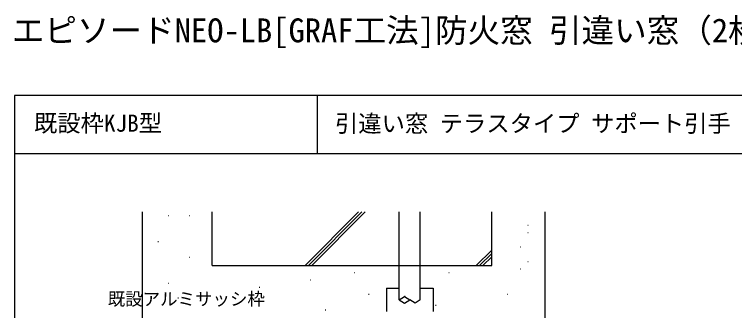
# Model space of a CAD drawing. Units: millimetres, scale not verified. Extents: x -437 to 438, y -331 to 329.
# Drawn here: x -436.9 to -127.6, y 201.5 to 328.6 of the extents above; entities that cross this region are included whole.
import ezdxf
from ezdxf.enums import TextEntityAlignment as Align

# ---------------------------------------------------------------- set-up
doc = ezdxf.new("R2010")
doc.units = ezdxf.units.MM
doc.header["$LTSCALE"] = 2
for name, color, linetype in [('0-1_USER1', 3, 'Continuous'), ('0-5_YKK_13', 4, 'Continuous'), ('0-7_YKK_D', 6, 'Continuous'), ('0-8_YKK_ZWAK', 7, 'Continuous'), ('0-9_YSS_K', 3, 'Continuous'), ('0-A_YSS_KE', 3, 'Continuous')]:
    doc.layers.add(name, color=color, linetype=linetype)
doc.styles.add('ＭＳ ゴシック', font='')
doc.styles.get('ＭＳ ゴシック').set_extended_font_data('MS Gothic')

msp = doc.modelspace()

# ---------------------------------------------------------------- linework, layer by layer
at = {"layer": '0-5_YKK_13'}
for p, q in [((-277.095, 211.1), (-277.095, 201.1)), ((-277.095, 211.1), (-271.595, 211.1)), ((-262.595, 211.1), (-257.095, 211.1)), ((-257.095, 211.1), (-257.095, 201.1)), ((-269.08, 207.5), (-269.345, 207.5))]:
    msp.add_line(p, q, dxfattribs=at)
for points in [[(-271.595, 206.1), (-271.595, 220.8), (-271.595, 243.8)], [(-262.595, 206.1), (-262.595, 220.8), (-262.595, 243.8)], [(-271.595, 206.1), (-269.345, 207.5), (-267.095, 206.1)], [(-271.595, 206.1), (-269.345, 204.7), (-267.095, 206.1)], [(-269.374, 204.7), (-269.36, 204.7), (-269.345, 204.7)], [(-262.595, 206.1), (-264.845, 204.7), (-267.095, 206.1)]]:
    msp.add_lwpolyline(points, dxfattribs=at)
at = {"layer": '0-8_YKK_ZWAK'}
for p, q in [((-436.9, 293.8), (-436.9, -331.2)), ((438.1, 293.8), (-436.9, 293.8)), ((-306.9, 293.8), (-306.9, 268.8)), ((438.1, 268.8), (-436.9, 268.8))]:
    msp.add_line(p, q, dxfattribs=at)
at = {"layer": '0-9_YSS_K'}
for p, q in [((-370.788, 242.297), (-370.588, 242.297)), ((-361.836, 242.297), (-361.636, 242.297)), ((-312.06, 220.8), (-289.06, 243.8)), ((-310.646, 220.8), (-287.646, 243.8)), ((-309.232, 220.8), (-286.232, 243.8)), ((-216.459, 238.175), (-216.259, 238.175)), ((-216.459, 235.046), (-216.259, 235.046)), ((-375.264, 231.107), (-375.064, 231.107)), ((-231.897, 227.424), (-238.521, 220.8)), ((-231.897, 226.009), (-237.107, 220.8)), ((-219.588, 228.788), (-219.388, 228.788)), ((-361.836, 224.393), (-361.636, 224.393)), ((-231.897, 224.595), (-235.692, 220.8)), ((-216.459, 222.53), (-216.259, 222.53)), ((-291.035, 217.836), (-290.835, 217.836)), ((-250.357, 217.836), (-250.157, 217.836)), ((-219.588, 219.401), (-219.388, 219.401)), ((-309.809, 214.707), (-309.609, 214.707)), ((-370.788, 213.204), (-370.588, 213.204)), ((-331.713, 211.578), (-331.513, 211.578)), ((-284.777, 208.449), (-284.577, 208.449)), ((-225.325, 208.449), (-225.125, 208.449)), ((-366.654, 206.885), (-366.454, 206.885)), ((-357.267, 206.885), (-357.067, 206.885)), ((-303.381, 201.831), (-303.181, 201.831)), ((-256.037, 203.756), (-255.837, 203.756))]:
    msp.add_line(p, q, dxfattribs=at)
at = {"layer": '0-A_YSS_KE'}
for p, q in [((-381.9, 183.8), (-381.9, 243.8)), ((-351.897, 220.8), (-351.897, 243.8)), ((-231.897, 220.8), (-231.897, 243.8)), ((-208.897, 193.837), (-208.897, 243.8)), ((-351.897, 220.8), (-231.897, 220.8))]:
    msp.add_line(p, q, dxfattribs=at)

# ---------------------------------------------------------------- texts
at = {"layer": '0-1_USER1', "style": 'ＭＳ ゴシック'}
for s, height, p in [('エピソードNEO-LB[GRAF工法]防火窓 引違い窓（2枚建）', 10.26, (-438.011, 313.579)), ('既設枠KJB型', 7.331, (-428.467, 276.073)), ('引違い窓 テラスタイプ サポート引手 26㎜溝幅 S-5仕様 見切材仕様', 7.331, (-299.206, 275.931))]:
    msp.add_text(s, height=height, dxfattribs=at).set_placement(p, align=Align.BOTTOM_LEFT)
at = {"layer": '0-7_YKK_D', "style": 'ＭＳ ゴシック'}
msp.add_text('既設アルミサッシ枠', height=5.499, dxfattribs=at).set_placement((-396.822, 202.035), align=Align.BOTTOM_LEFT)

doc.saveas('drawing.dxf')
